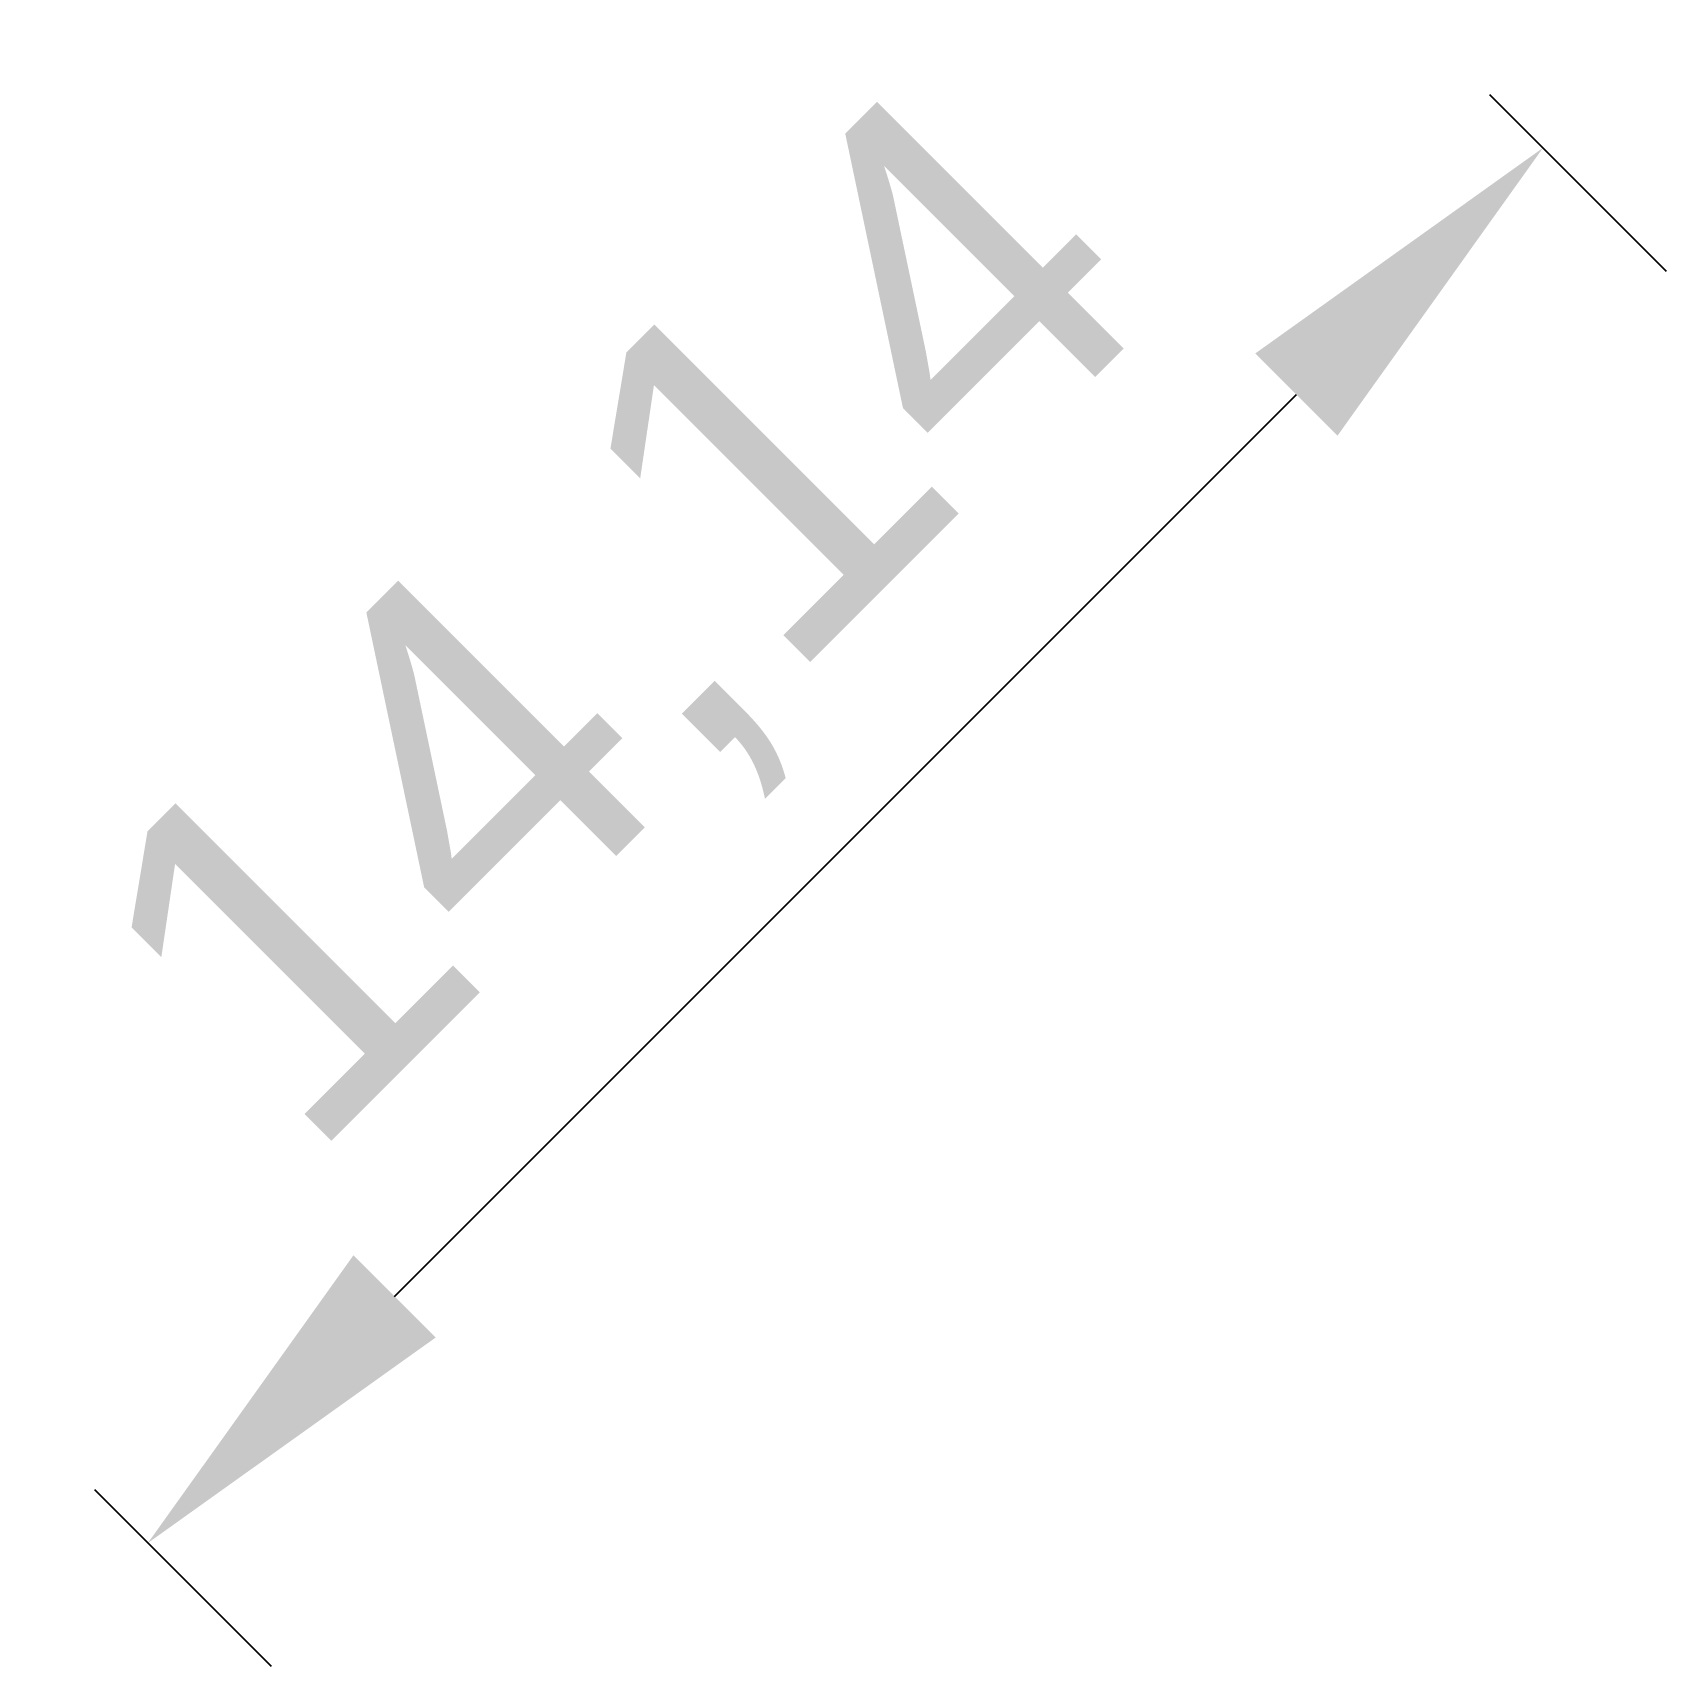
# Model space of a CAD drawing. Header units: millimetres. Extents: x 0 to 11.7, y -1.7 to 10.
import ezdxf

# ---------------------------------------------------------------- set-up
doc = ezdxf.new("R2010")
doc.units = ezdxf.units.MM
doc.styles.get("Standard").update_dxf_attribs({"font": 'arial.ttf'})
doc.dimstyles.new('ISO-25', dxfattribs={"dimtxt": 2.5, "dimasz": 2.5, "dimexe": 1.25, "dimexo": 0.625, "dimtad": 1, "dimtxsty": 'Standard', "dimcen": 2.5, "dimadec": 0, "dimazin": 0, "dimtfac": 1, "dimtmove": 0, "dimatfit": 3, "dimfxl": 1, "dimarcsym": 0})

# ---------------------------------------------------------------- blocks, each defined once
blk = doc.blocks.new('*D3')
at = {"color": 0, "lineweight": -2, "transparency": 16777216}
for p, q in [((10.442, 9.558), (11.71, 8.29)), ((2.594, 0.942), (9.058, 7.406)), ((0.442, -0.442), (1.71, -1.71))]:
    blk.add_line(p, q, dxfattribs=at)
at = {"color": 0, "transparency": 16777216}
for points in [[(8.764, 7.701), (9.353, 7.111), (10.826, 9.174)], [(2.299, 1.236), (2.889, 0.647), (0.826, -0.826)]]:
    blk.add_solid(points, dxfattribs=at)
at = {"layer": 'Defpoints', "color": 0, "transparency": 16777216}
for p in [(10, 10), (10.826, 9.174), (0, 0)]:
    blk.add_point(p, dxfattribs=at)
at = {"color": 0, "transparency": 16777216, "insert": (4.322, 5.678), "char_height": 2.5, "attachment_point": 5, "rotation": 45}
blk.add_mtext('14,14', dxfattribs=at)

msp = doc.modelspace()

# ---------------------------------------------------------------- dimensions: what is measured, and where the dimension line sits
dim = msp.add_aligned_dim(p1=(0, 0), p2=(10, 10), distance=-1.168, dimstyle='ISO-25')
dim.commit()
dim.dimension.update_dxf_attribs({"geometry": '*D3', "text_midpoint": (4.322, 5.678)})

doc.saveas('drawing.dxf')
